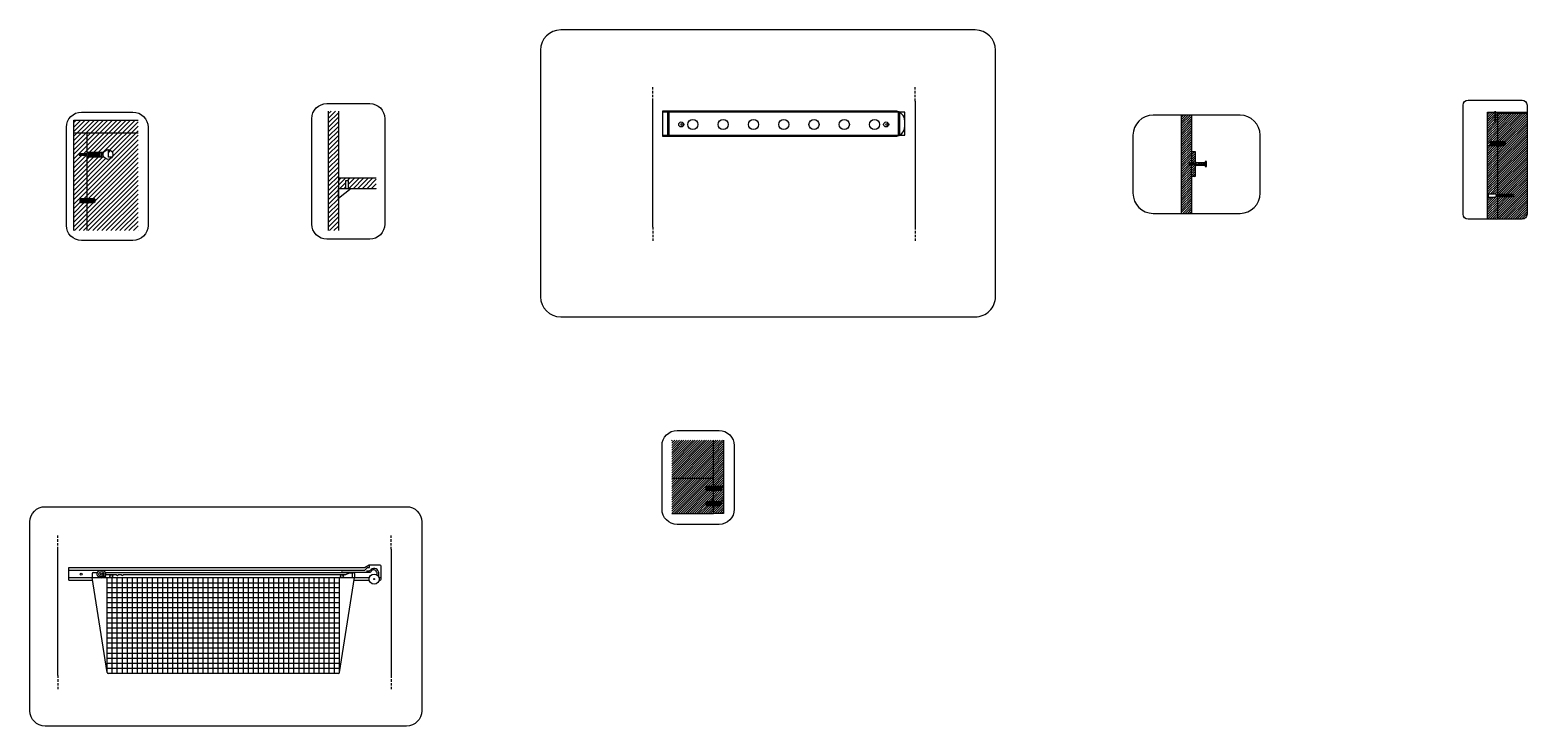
# Model space of a CAD drawing. Header units: millimetres. Extents: x 1707 to 3911, y 2756 to 3954.
# Drawn here: x 3614.6 to 3911.2, y 2841.1 to 2979.1 of the extents above; entities that cross this region are included whole.
import ezdxf

# ---------------------------------------------------------------- set-up
doc = ezdxf.new("R2010")
doc.units = ezdxf.units.MM
doc.linetypes.add('HIDDEN', pattern=[0.375, 0.25, -0.125])
for name, color, linetype in [('IN-FURN', 3, 'Continuous'), ('IN-FURN-DETAILS', 2, 'Continuous'), ('IN-FURN-STOR', 104, 'Continuous'), ('IN-FURN-WKSF', 4, 'Continuous')]:
    doc.layers.add(name, color=color, linetype=linetype)
pattern_1 = [(45, (0, 0), (-0.4490128060534577, 0.4490128060534577), [])]
pattern_2 = [(45, (0, 0), (-0.2245064030267289, 0.2245064030267289), [])]

# ---------------------------------------------------------------- blocks, each defined once
blk = doc.blocks.new('d')
for p, q in [((40.42933887179257, 232.1802439253349), (40.46933887179485, 232.2202439253372)), ((40.46433887179484, 231.8702439253379), (40.42933887179258, 231.835243925335)), ((40.48933887179485, 232.1702439253372), (40.46433887179485, 231.8702439253372)), ((40.48433887179535, 231.8202439253375), (40.46433887179484, 231.8702439253373)), ((40.46933887179485, 232.2202439253372), (40.48933887179485, 232.1702439253372)), ((40.53433887179484, 231.870243925338), (40.48433887179535, 231.8202439253375)), ((40.48933887179485, 232.1702439253372), (40.53933887179485, 232.2202439253373)), ((40.55933887179485, 232.1702439253372), (40.53433887179485, 231.8702439253373)), ((40.55433887179534, 231.8202439253374), (40.53433887179484, 231.8702439253372)), ((40.53933887179485, 232.2202439253373), (40.55933887179485, 232.1702439253372)), ((40.60433887179484, 231.8702439253379), (40.55433887179534, 231.8202439253374)), ((40.55933887179484, 232.1702439253372), (40.60933887179484, 232.2202439253372)), ((40.62933887179484, 232.1702439253372), (40.60433887179484, 231.8702439253372)), ((40.62433887179535, 231.8202439253374), (40.60433887179484, 231.8702439253372)), ((40.60933887179484, 232.2202439253372), (40.62933887179484, 232.1702439253372)), ((40.67433887179484, 231.8702439253379), (40.62433887179535, 231.8202439253374)), ((40.62933887179484, 232.1702439253372), (40.67933887179484, 232.2202439253372)), ((40.69933887179484, 232.1702439253372), (40.67433887179484, 231.8702439253372)), ((40.69433887179535, 231.8202439253375), (40.67433887179484, 231.8702439253373)), ((40.67933887179484, 232.2202439253372), (40.69933887179484, 232.1702439253372)), ((40.74433887179484, 231.870243925338), (40.69433887179535, 231.8202439253375)), ((40.69933887179484, 232.1702439253372), (40.74933887179484, 232.2202439253373)), ((40.76933887179484, 232.1702439253372), (40.74433887179485, 231.8702439253373)), ((40.76433887179534, 231.8202439253374), (40.74433887179483, 231.8702439253372)), ((40.74933887179484, 232.2202439253373), (40.76933887179484, 232.1702439253372)), ((40.81433887179483, 231.8702439253379), (40.76433887179534, 231.8202439253374)), ((40.76933887179484, 232.1702439253372), (40.81933887179483, 232.2202439253372)), ((40.83933887179484, 232.1702439253372), (40.81433887179484, 231.8702439253372)), ((40.8343388717954, 231.8202439253382), (40.8143388717949, 231.8702439253381)), ((40.81933887179483, 232.2202439253372), (40.83933887179484, 232.1702439253372)), ((40.8843388717949, 231.8702439253388), (40.8343388717954, 231.8202439253382)), ((40.8393388717949, 232.170243925338), (40.8893388717949, 232.2202439253381)), ((40.9093388717949, 232.170243925338), (40.8843388717949, 231.8702439253381)), ((40.9043388717954, 231.8202439253383), (40.8843388717949, 231.8702439253381)), ((40.8893388717949, 232.2202439253381), (40.9093388717949, 232.170243925338)), ((40.9543388717949, 231.8702439253388), (40.9043388717954, 231.8202439253383)), ((40.9093388717949, 232.1702439253381), (40.9593388717949, 232.2202439253381)), ((40.9793388717949, 232.1702439253381), (40.9543388717949, 231.8702439253381)), ((40.9743388717954, 231.8202439253382), (40.95433887179489, 231.8702439253381)), ((40.9593388717949, 232.2202439253381), (40.9793388717949, 232.1702439253381)), ((41.02433887179489, 231.8702439253388), (40.9743388717954, 231.8202439253382)), ((40.97933887179489, 232.170243925338), (41.02933887179489, 232.2202439253381)), ((41.04933887179489, 232.170243925338), (41.0243388717949, 231.8702439253381)), ((41.04433887179383, 231.8202439253374), (41.02433887179332, 231.8702439253372)), ((41.02933887179489, 232.2202439253381), (41.04933887179489, 232.170243925338)), ((41.09433887179332, 231.8702439253379), (41.04433887179383, 231.8202439253374)), ((41.04933887179332, 232.1702439253372), (41.09933887179332, 232.2202439253372)), ((41.11933887179332, 232.1702439253372), (41.09433887179333, 231.8702439253372)), ((41.11433887179383, 231.8202439253375), (41.09433887179332, 231.8702439253373)), ((41.09933887179332, 232.2202439253372), (41.11933887179332, 232.1702439253372)), ((41.16433887179332, 231.870243925338), (41.11433887179383, 231.8202439253375)), ((41.11933887179332, 232.1702439253372), (41.16933887179332, 232.2202439253373)), ((41.18933887179332, 232.1702439253372), (41.16433887179333, 231.8702439253373)), ((41.18433887179382, 231.8202439253374), (41.16433887179331, 231.8702439253372)), ((41.16933887179332, 232.2202439253373), (41.18933887179332, 232.1702439253372)), ((41.23433887179331, 231.8702439253379), (41.18433887179382, 231.8202439253374)), ((41.18933887179332, 232.1702439253372), (41.23933887179331, 232.2202439253372)), ((41.25933887179332, 232.1702439253372), (41.23433887179332, 231.8702439253372)), ((41.25433887179382, 231.8202439253374), (41.23433887179331, 231.8702439253372)), ((41.23933887179331, 232.2202439253372), (41.25933887179332, 232.1702439253372)), ((41.30433887179331, 231.8702439253379), (41.25433887179382, 231.8202439253374)), ((41.25933887179332, 232.1702439253372), (41.30933887179332, 232.2202439253372)), ((41.32933887179332, 232.1702439253372), (41.30433887179332, 231.8702439253372)), ((41.32433887179382, 231.8202439253374), (41.30433887179331, 231.8702439253372)), ((41.30933887179332, 232.2202439253372), (41.32933887179332, 232.1702439253372)), ((41.37433887179331, 231.8702439253379), (41.32433887179382, 231.8202439253374)), ((41.32933887179332, 232.1702439253372), (41.37933887179332, 232.2202439253372)), ((41.39933887179332, 232.1702439253372), (41.37433887179332, 231.8702439253372)), ((41.39433887179382, 231.8202439253374), (41.37433887179331, 231.8702439253372)), ((41.37933887179332, 232.2202439253372), (41.39933887179332, 232.1702439253372)), ((41.44433887179331, 231.8702439253379), (41.39433887179382, 231.8202439253374)), ((41.39933887179332, 232.1702439253372), (41.44933887179332, 232.2202439253372)), ((41.46933887179332, 232.1702439253372), (41.44433887179332, 231.8702439253372)), ((41.46433887179382, 231.8202439253374), (41.44433887179331, 231.8702439253372)), ((41.44933887179332, 232.2202439253372), (41.46933887179332, 232.1702439253372)), ((41.51433887179331, 231.8702439253379), (41.46433887179382, 231.8202439253374)), ((41.46933887179332, 232.1702439253372), (41.51933887179332, 232.2202439253372)), ((41.53933887179332, 232.1702439253372), (41.51433887179332, 231.8702439253372)), ((41.53433887179092, 231.8202439253374), (41.51433887179041, 231.8702439253372)), ((41.51933887179332, 232.2202439253372), (41.53933887179332, 232.1702439253372)), ((41.58433887179041, 231.8702439253379), (41.53433887179092, 231.8202439253374)), ((41.53933887179042, 232.1702439253372), (41.58933887179042, 232.2202439253372)), ((41.60933887179042, 232.1702439253372), (41.58433887179042, 231.8702439253372)), ((41.58433887179042, 231.8702439253372), (41.61433887179362, 231.8702439253376)), ((41.58933887179042, 232.2202439253372), (41.60933887179042, 232.1702439253372)), ((41.61433887179325, 232.1702439253372), (41.60933887179042, 232.1702439253372)), ((41.6393388717933, 231.8952439253376), (41.6393388717933, 232.1452439253372))]:
    blk.add_line(p, q)
blk.add_lwpolyline([(40.32933887179257, 232.4502439253372), (40.32933887179257, 231.5902439253373, 0.414213562373095), (40.34933887179258, 231.5702439253373), (40.40933887179257, 231.5702439253373, 0.414213562373095), (40.42933887179257, 231.5902439253373), (40.42933887179257, 232.4502439253372, 0.414213562373095), (40.40933887179257, 232.4702439253373), (40.34933887179258, 232.4702439253373, 0.414213562373095)], format="xyb", close=True)
for centre, radius, start, end in [((40.53558887179253, 232.0202439253373), 0.4062499999999756, 120.5102374061117, 239.4897625938884), ((41.6143388717933, 232.1452439253372), 0.025, 0, 90.00000000010857), ((41.6143388717933, 231.8952439253376), 0.025, 270.0000000007402, 0)]:
    blk.add_arc(centre, radius, start, end)
blk = doc.blocks.new('405950')
for p, q in [((40.02382253663598, 257.6476278045976), (41.68244127148695, 257.6476278045976)), ((40.02382253663598, 257.5476278045975), (41.68244127148695, 257.5476278045975)), ((42.02382253663598, 257.5976278045976), (41.76464076513965, 257.6408247665136)), ((42.02382253663598, 257.5976278045976), (41.76464076513965, 257.5544308426815))]:
    blk.add_line(p, q)
blk.add_lwpolyline([(39.99382253663599, 257.4476278045975), (40.00382253663598, 257.4476278045975, 0.414213562373095), (40.02382253663598, 257.4676278045975), (40.02382253663598, 257.7276278045975, 0.414213562373095), (40.00382253663598, 257.7476278045975), (39.99382253663599, 257.7476278045975, 0.414213562373095), (39.97382253663599, 257.7276278045975), (39.97382253663599, 257.4676278045975, 0.414213562373095)], format="xyb", close=True)
for centre, start, end in [((41.68244127148695, 257.1476278045976), 80.53767779197219, 90), ((41.68244127148695, 258.0476278045975), 270, 279.4623222080278)]:
    blk.add_arc(centre, 0.5, start, end)
blk = doc.blocks.new('*U80')
blk.add_lwpolyline([(4.973799150320701e-14, 0), (0.001681639920001032, 0.1499999999999773), (0.05013020487781716, 0), (0.1216007238154546, -0.3999999999999773), (0.1266975763181009, -0.5500000000000114), (0.07143767794181599, -0.3999999999999773), (4.973799150320701e-14, 0)])
blk = doc.blocks.new('*U81')
at = {"color": 0, "linetype": 'ByBlock', "lineweight": -2, "transparency": 16777216}
for p in [(42.37978590555028, 270.6592517161966), (42.61504797328823, 270.6592517161966), (42.85031004102618, 270.6592517161966), (43.08557210876413, 270.6592517161966), (43.32083417650207, 270.6592517161966), (43.55609624424002, 270.6592517161966), (43.79135831197797, 270.6592517161966), (44.02662037971592, 270.6592517161966), (44.26188244745387, 270.6592517161966), (44.49714451519182, 270.6592517161966), (44.73240658292977, 270.6592517161966), (44.96766865066772, 270.6592517161966), (45.20293071840567, 270.6592517161966), (45.43819278614362, 270.6592517161966)]:
    blk.add_blockref('*U80', p, dxfattribs=at)
blk = doc.blocks.new('100214')
for p, q in [((40.12933266249825, 270.9262239598193), (40.12933266249825, 269.992279472574)), ((40.14765316544165, 270.9317709617816), (40.22933266249825, 270.8092517161967)), ((40.22933266249825, 270.1092517161966), (40.14765316544165, 269.9867324706117)), ((40.22933266249825, 270.8092517161967), (40.22933266249825, 270.1092517161966)), ((40.22933266249825, 270.8092517161967), (41.50549787106624, 270.8092517161967)), ((40.22933266249825, 270.1092517161966), (41.50974781552163, 270.1092517161967)), ((41.86131729422689, 270.2444758204181), (41.54747059118618, 270.116639664086)), ((41.7835780897706, 270.6807540649134), (41.5506049339455, 270.7985005418383)), ((41.87379221552912, 270.6592517161966), (41.99821465000942, 270.6592517161966)), ((42.06965232795123, 270.2592517161967), (41.95029738212041, 270.2592517161967)), ((41.99821465000942, 270.6592517161966), (42.06395872604296, 270.6592517161966)), ((42.13539640398472, 270.2592517161967), (42.06965232795123, 270.2592517161967)), ((42.11408893092072, 270.6592517161966), (42.2992207937809, 270.6592517161966)), ((42.37065847172267, 270.2592517161967), (42.18555944985836, 270.2592517161967)), ((42.34935099865867, 270.6592517161966), (42.53448286151885, 270.6592517161966)), ((42.60592053946062, 270.2592517161967), (42.42082151759631, 270.2592517161967)), ((42.58461306639662, 270.6592517161966), (42.7697449292568, 270.6592517161966)), ((42.84118260719857, 270.2592517161967), (42.65608358533426, 270.2592517161967)), ((42.81987513413457, 270.6592517161966), (43.00500699699475, 270.6592517161966)), ((43.07644467493652, 270.2592517161967), (42.89134565307221, 270.2592517161967)), ((43.05513720187252, 270.6592517161966), (43.2402690647327, 270.6592517161966)), ((43.31170674267447, 270.2592517161967), (43.12660772081016, 270.2592517161967)), ((43.29039926961047, 270.6592517161966), (43.47553113247065, 270.6592517161966)), ((43.54696881041242, 270.2592517161967), (43.36186978854811, 270.2592517161967)), ((43.52566133734842, 270.6592517161966), (43.7107932002086, 270.6592517161966)), ((43.78223087815037, 270.2592517161967), (43.59713185628605, 270.2592517161967)), ((43.76092340508637, 270.6592517161966), (43.94605526794655, 270.6592517161966)), ((44.01749294588831, 270.2592517161967), (43.832393924024, 270.2592517161967)), ((43.99618547282432, 270.6592517161966), (44.1813173356845, 270.6592517161966)), ((44.25275501362626, 270.2592517161967), (44.06765599176195, 270.2592517161967)), ((44.23144754056226, 270.6592517161966), (44.41657940342245, 270.6592517161966)), ((44.48801708136421, 270.2592517161967), (44.3029180594999, 270.2592517161967)), ((44.46670960830021, 270.6592517161966), (44.6518414711604, 270.6592517161966)), ((44.72327914910216, 270.2592517161967), (44.53818012723785, 270.2592517161967)), ((44.70197167603816, 270.6592517161966), (44.88710353889834, 270.6592517161966)), ((44.95854121684011, 270.2592517161967), (44.7734421949758, 270.2592517161967)), ((44.93723374377611, 270.6592517161966), (45.17933266249825, 270.6592517161966)), ((45.17933266249825, 270.2592517161967), (45.00870426271375, 270.2592517161967)), ((45.22933266249825, 270.6092517161966), (45.22933266249825, 270.3092517161967))]:
    blk.add_line(p, q)
for centre, radius, start, end in [((40.13933266249825, 270.9262239598193), 0.01, 33.69006752598417, 180), ((40.13933266249825, 269.992279472574), 0.01, 180, 326.3099324740159), ((41.50549787106624, 270.7092517161967), 0.1, 63.18760484677101, 90), ((41.50974781552162, 270.2092517161967), 0.1, 270.0000000000025, 292.1620688887533), ((41.87379221552912, 270.8592517161966), 0.2, 243.1876048467709, 256.9859587691703), ((41.93676284555601, 270.0592517161967), 0.2, 100.2128561554279, 112.1620688887529), ((45.17933266249825, 270.6092517161967), 0.04999999999995453, 359.9999999999349, 89.99999999999186), ((45.17933266249825, 270.3092517161966), 0.05000000000000426, 270.0000000000081, 6.513775987636727e-11)]:
    blk.add_arc(centre, radius, start, end)
blk.add_blockref('*U81', (-0.5510892472453222, 0))
blk = doc.blocks.new('101350')
for p, q in [((40.12933266249825, 267.8721278927045), (40.12933266249825, 267.3256462685532)), ((40.15159765268699, 267.9137304074214), (40.26673643457356, 267.9904895953458)), ((40.15159765268701, 267.2840437538363), (40.26673643457356, 267.207284565912)), ((40.27933457274177, 267.2012333807005), (40.2799822369504, 267.9967416819533)), ((40.29447144438482, 267.9988870806289), (42.96419388061168, 267.9988870806289)), ((40.2944714443848, 267.1988870806289), (42.9641938806117, 267.1988870806289)), ((40.37965840484609, 267.8739222175618), (42.87933266249825, 267.8739222175618)), ((40.37965840484609, 267.7489573544947), (42.87933266249825, 267.7489573544947)), ((40.3796584048461, 267.5989875313269), (42.87933266249826, 267.5989875313269)), ((40.37965840484609, 267.448816806763), (42.87933266249825, 267.448816806763)), ((40.37965840484609, 267.323851943696), (42.87933266249825, 267.323851943696)), ((42.97933266249825, 267.9965401737393), (42.97933266249826, 267.2012339875184)), ((43.1070676723095, 267.9137304074214), (42.99192889042294, 267.9904895953458)), ((43.10706767230949, 267.2840437538363), (42.99192889042294, 267.207284565912)), ((43.12933266249825, 267.8721278927045), (43.12933266249825, 267.3256462685532))]:
    blk.add_line(p, q)
for centre, start, end in [((40.17933266249825, 267.8721278927045), 123.6900675259861, 180), ((40.17933266249825, 267.3256462685532), 180, 236.309932474029), ((40.29447144438482, 267.9488870806289), 90, 123.6900675259813), ((40.2944714443848, 267.2488870806289), 236.3099324740335, 270), ((42.96419388061168, 267.9488870806289), 56.30993247401872, 90), ((42.9641938806117, 267.2488870806289), 270, 303.6900675259665), ((43.07933266249825, 267.8721278927045), 0, 56.30993247401396), ((43.07933266249825, 267.3256462685532), 303.690067525971, 0)]:
    blk.add_arc(centre, 0.05, start, end)

msp = doc.modelspace()

# ---------------------------------------------------------------- hatches: boundary and pattern name
at = {"layer": 'IN-FURN', "transparency": 33554559}
h = msp.add_hatch(dxfattribs=at)
h.set_pattern_fill('ANSI31', color=256, scale=0.1)
h.set_pattern_definition(pattern_2)
h.paths.add_polyline_path([(3845.466424956461, 2955.029455037935), (3844.716424956461, 2955.029455037935), (3844.716424956461, 2952.729172707152), (3844.731424956461, 2952.691672707155), (3844.78142495646, 2952.741672707155), (3844.801424956461, 2952.691672707155), (3844.85142495646, 2952.741672707155), (3844.87142495646, 2952.691672707156), (3844.921424956458, 2952.741672707155), (3844.941424956459, 2952.691672707154), (3844.991424956458, 2952.741672707155), (3845.011424956459, 2952.691672707154), (3845.061424956458, 2952.741672707155), (3845.081424956459, 2952.691672707155), (3845.131424956458, 2952.741672707155), (3845.151424956459, 2952.691672707155), (3845.201424956458, 2952.741672707155), (3845.221424956459, 2952.691672707155), (3845.271424956458, 2952.741672707155), (3845.291424956459, 2952.691672707155), (3845.341424956458, 2952.741672707155), (3845.361424956459, 2952.691672707155), (3845.411424956458, 2952.741672707155), (3845.431424956459, 2952.691672707155), (3845.466424956461, 2952.726672707158), (3845.466424956461, 2952.971672707155)])
h.paths.add_polyline_path([(3845.466424956461, 2952.381672707158), (3845.426424956459, 2952.341672707155), (3845.406424956459, 2952.391672707156), (3845.356424956459, 2952.341672707155), (3845.336424956459, 2952.391672707156), (3845.286424956459, 2952.341672707155), (3845.266424956459, 2952.391672707156), (3845.216424956459, 2952.341672707155), (3845.196424956459, 2952.391672707156), (3845.146424956459, 2952.341672707155), (3845.126424956459, 2952.391672707156), (3845.076424956459, 2952.341672707155), (3845.056424956459, 2952.391672707155), (3845.006424956459, 2952.341672707155), (3844.986424956459, 2952.391672707155), (3844.936424956459, 2952.341672707154), (3844.916424956459, 2952.391672707155), (3844.866424956459, 2952.341672707155), (3844.846424956459, 2952.391672707154), (3844.79642495646, 2952.341672707155), (3844.77642495646, 2952.391672707156), (3844.71642495646, 2952.331672707156), (3844.716424956461, 2950.029455037935), (3845.466424956461, 2950.029455037935)])
h.paths.add_polyline_path([(3847.466424956461, 2952.779455037935), (3845.68956625214, 2952.779455037935, -0.34444966976326), (3845.670466684433, 2952.279455037935), (3847.466424956461, 2952.279455037935)])
h.paths.add_polyline_path([(3847.716424956461, 2953.029455037934), (3847.466424956461, 2953.029455037935), (3847.466424956461, 2952.029455037935), (3847.716424956461, 2952.029455037935)])
at = {"layer": 'IN-FURN-STOR', "transparency": 33554534}
h = msp.add_hatch(dxfattribs=at)
h.set_pattern_fill('ANSI31', color=256, scale=0.2)
h.set_pattern_definition([(45, (1655.465035167284, -320.8846912817908), (-0.4490128060534577, 0.4490128060534577), [])])
h.paths.add_polyline_path([(3636.021915131211, 2958.622997753309), (3636.021915131212, 2961.238382463825), (3623.29424311531, 2961.238382463825), (3623.29424311531, 2958.622997753309)])
h.paths.add_polyline_path([(3623.29424311531, 2939.354327153652), (3625.909627825825, 2939.354327153652), (3625.909627825826, 2944.872612637773), (3624.275012381753, 2944.872612637773), (3624.275012381753, 2945.657228050928), (3625.909627825826, 2945.657228050928), (3625.909627825826, 2953.961074506815), (3625.909627825826, 2954.265650431575), (3624.340396999517, 2954.265655478358), (3624.340396999517, 2954.571879025079), (3625.909627825826, 2954.571884071863), (3625.909627825826, 2954.876459155495), (3625.909627825826, 2958.622997753309), (3623.29424311531, 2958.622997753309)])
edge = h.paths.add_edge_path()
edge.add_line((3625.909627825825, 2939.354327153652), (3636.021915131211, 2939.354327153652))
edge.add_line((3636.021915131211, 2939.354327153652), (3636.021915131211, 2958.622997753309))
edge.add_line((3636.021915131211, 2958.622997753309), (3625.909627825826, 2958.622997753309))
edge.add_line((3625.909627825826, 2958.622997753309), (3625.909627825826, 2954.876459155495))
edge.add_line((3625.909627825826, 2954.876459155495), (3629.249060234908, 2954.876459155495))
edge.add_arc((3630.094243362651, 2954.418766831155), 0.96115388111471, 5.417177817435004e-11, 151.5631098511154, ccw=False)
edge.add_arc((3630.094243362651, 2954.418766831156), 0.9611538811145692, -151.5631098510516, 0, ccw=False)
edge.add_line((3629.249060234908, 2953.961074506815), (3625.909627825826, 2953.961074506815))
edge.add_line((3625.909627825826, 2953.961074506815), (3625.909627825826, 2945.657228050928))
edge.add_line((3625.909627825826, 2945.657228050928), (3627.544243269897, 2945.657228050928))
edge.add_line((3627.544243269897, 2945.657228050928), (3627.544243269897, 2944.872612637773))
edge.add_line((3627.544243269897, 2944.872612637773), (3625.909627825826, 2944.872612637773))
edge.add_line((3625.909627825826, 2944.872612637773), (3625.909627825825, 2939.354327153652))
at = {"layer": 'IN-FURN-STOR', "transparency": 33554559}
h = msp.add_hatch(dxfattribs=at)
h.set_pattern_fill('ANSI31', color=256, scale=0.2)
h.set_pattern_definition(pattern_1)
h.paths.add_polyline_path([(3675.719739259886, 2963.018270759323), (3673.719739259886, 2963.018270759323), (3673.719739259886, 2939.354327153652), (3675.719739259886, 2939.354327153652)])
h = msp.add_hatch(dxfattribs=at)
h.set_pattern_fill('ANSI31', color=256, scale=0.1)
h.set_pattern_definition(pattern_2)
h.paths.add_polyline_path([(3844.716424956458, 2962.218627713108), (3842.716424956462, 2962.218627713108), (3842.716424956461, 2942.749436025988), (3844.716424956461, 2942.749436025988), (3844.716424956459, 2955.029455037935)])
h.paths.add_polyline_path([(3844.361424956463, 2952.741672707155), (3844.381424956463, 2952.691672707157), (3844.43142495646, 2952.741672707155), (3844.451424956461, 2952.691672707155), (3844.50142495646, 2952.741672707155), (3844.521424956461, 2952.691672707155), (3844.57142495646, 2952.741672707155), (3844.591424956461, 2952.691672707155), (3844.64142495646, 2952.741672707155), (3844.66142495646, 2952.691672707156), (3844.63642495646, 2952.391672707156), (3844.58642495646, 2952.341672707155), (3844.56642495646, 2952.391672707156), (3844.51642495646, 2952.341672707155), (3844.49642495646, 2952.391672707156), (3844.44642495646, 2952.341672707155), (3844.42642495646, 2952.391672707156), (3844.37642495646, 2952.341672707155), (3844.356424956461, 2952.391672707153), (3844.306424956463, 2952.341672707155), (3844.286424956463, 2952.391672707156), (3844.28142495646, 2952.391672707156, -0.4142135623730958), (3844.25642495646, 2952.416672707156), (3844.25642495646, 2952.666672707155, -0.4142135623686531), (3844.28142495646, 2952.691672707155), (3844.311424956464, 2952.691672707156)], flags=16)
h = msp.add_hatch(dxfattribs=at)
h.set_pattern_fill('ANSI31', color=256, scale=0.1)
h.set_pattern_definition(pattern_2)
h.paths.add_polyline_path([(3905.406755640488, 2962.600103214886), (3904.956755640488, 2962.600103214886), (3904.956755640488, 2961.141484480035, -0.04131064514830975), (3904.949952602404, 2961.059284986382), (3904.906755640488, 2960.800103214885), (3904.863558678572, 2961.059284986382, -0.04131064514788244), (3904.856755640488, 2961.141484480035), (3904.856755640488, 2962.600103214886), (3904.406755640488, 2962.600103214886), (3904.406755640488, 2962.800103214886), (3903.406755640488, 2962.800103214886), (3903.406755640488, 2946.767075458508, -0.7420559691810813), (3903.425076143432, 2946.772622460471), (3903.506755640488, 2946.650103214886), (3904.782920849057, 2946.650103214886, -0.1175278321576632), (3904.828027911936, 2946.639352040527), (3905.061001067761, 2946.521605563602, 0.06027952906040331), (3905.106177227064, 2946.505240233338), (3905.107801276215, 2946.650103214886), (3905.156249841173, 2946.500103214886), (3905.275637627999, 2946.500103214886), (3905.341381704033, 2946.500103214886), (3905.343063343953, 2946.650103214886), (3905.391511908911, 2946.500103214886), (3905.406755640488, 2946.500103214886), (3905.406755640488, 2956.200002764188), (3904.056592769315, 2956.200002764188), (3903.928857759503, 2956.285159437395, -0.2507648909337954), (3903.906592769315, 2956.326761952112), (3903.906592769315, 2956.873243576264, -0.2507648909330673), (3903.928857759503, 2956.914846090981), (3904.057244444154, 2957.000437214081), (3904.057244090446, 2957.000002764188), (3905.406755640488, 2957.000002764188)])
h.paths.add_polyline_path([(3903.406755640488, 2941.592425337565), (3905.406755640488, 2941.592425337565), (3905.406755640488, 2946.100103214886), (3905.347075305941, 2946.100103214886), (3905.227720360111, 2946.100103214886), (3905.232817212614, 2945.950103214886), (3905.178724709171, 2946.09693438459, 0.05218557196052212), (3905.138740272217, 2946.085327319107), (3904.806755640488, 2945.950103214886), (3903.506755640488, 2945.950103214886), (3903.406755640488, 2945.800103214885)])
h = msp.add_hatch(dxfattribs=at)
h.set_pattern_fill('ANSI31', color=256, scale=0.1)
h.set_pattern_definition(pattern_2)
h.paths.add_polyline_path([(3911.216940412849, 2962.800103214886), (3904.956755640488, 2962.800103214886), (3904.956755640488, 2962.600103214886), (3905.406755640488, 2962.600103214886), (3911.216940412849, 2962.600103214886)])
h.paths.add_polyline_path([(3904.856755640488, 2962.800103214886), (3904.776755640488, 2962.800103214886), (3904.406755640488, 2962.800103214886), (3904.406755640488, 2962.600103214886), (3904.856755640488, 2962.600103214886)])
h = msp.add_hatch(dxfattribs=at)
h.set_pattern_fill('ANSI31', color=256, scale=0.1)
h.set_pattern_definition(pattern_2)
h.paths.add_polyline_path([(3906.884327779126, 2956.285159437395), (3906.756592769314, 2956.200002764188), (3905.406755640488, 2956.200002764188), (3905.406755640488, 2946.500103214886), (3905.576643771771, 2946.500103214886), (3905.578325411691, 2946.650103214886), (3905.626773976649, 2946.500103214886), (3905.811905839509, 2946.500103214886), (3905.813587479429, 2946.650103214886), (3905.862036044387, 2946.500103214886), (3906.047167907247, 2946.500103214886), (3906.048849547167, 2946.650103214886), (3906.097298112125, 2946.500103214886), (3906.282429974985, 2946.500103214886), (3906.284111614905, 2946.650103214886), (3906.332560179863, 2946.500103214886), (3906.517692042723, 2946.500103214886), (3906.519373682643, 2946.650103214886), (3906.567822247601, 2946.500103214886), (3906.752954110461, 2946.500103214886), (3906.754635750381, 2946.650103214886), (3906.803084315339, 2946.500103214886), (3906.988216178199, 2946.500103214886), (3906.989897818119, 2946.650103214886), (3907.038346383077, 2946.500103214886), (3907.223478245937, 2946.500103214886), (3907.225159885857, 2946.650103214886), (3907.273608450815, 2946.500103214886), (3907.458740313675, 2946.500103214886), (3907.460421953595, 2946.650103214886), (3907.508870518553, 2946.500103214886), (3907.694002381413, 2946.500103214886), (3907.695684021333, 2946.650103214886), (3907.744132586291, 2946.500103214886), (3907.929264449151, 2946.500103214886), (3907.930946089071, 2946.650103214886), (3907.979394654029, 2946.500103214886), (3908.164526516889, 2946.500103214886), (3908.166208156809, 2946.650103214886), (3908.214656721766, 2946.500103214886), (3908.456755640489, 2946.500103214886, -0.414213562373097), (3908.506755640488, 2946.450103214886), (3908.506755640489, 2946.150103214886, -0.4142135623730827), (3908.456755640489, 2946.100103214886), (3908.286127240704, 2946.100103214886), (3908.291224093207, 2945.950103214886), (3908.235964194831, 2946.100103214886), (3908.050865172966, 2946.100103214886), (3908.055962025469, 2945.950103214886), (3908.000702127093, 2946.100103214886), (3907.815603105228, 2946.100103214886), (3907.820699957731, 2945.950103214886), (3907.765440059355, 2946.100103214886), (3907.58034103749, 2946.100103214886), (3907.585437889993, 2945.950103214886), (3907.530177991617, 2946.100103214886), (3907.345078969752, 2946.100103214886), (3907.350175822255, 2945.950103214886), (3907.294915923879, 2946.100103214886), (3907.109816902014, 2946.100103214886), (3907.114913754517, 2945.950103214886), (3907.059653856141, 2946.100103214886), (3906.874554834276, 2946.100103214886), (3906.879651686779, 2945.950103214886), (3906.824391788403, 2946.100103214886), (3906.639292766538, 2946.100103214886), (3906.644389619041, 2945.950103214886), (3906.589129720665, 2946.100103214886), (3906.4040306988, 2946.100103214886), (3906.409127551303, 2945.950103214886), (3906.353867652927, 2946.100103214886), (3906.168768631062, 2946.100103214886), (3906.173865483565, 2945.950103214886), (3906.118605585189, 2946.100103214886), (3905.933506563324, 2946.100103214886), (3905.938603415827, 2945.950103214886), (3905.883343517451, 2946.100103214886), (3905.698244495587, 2946.100103214886), (3905.703341348089, 2945.950103214886), (3905.648081449713, 2946.100103214886), (3905.462982427849, 2946.100103214886), (3905.468079280352, 2945.950103214886), (3905.412819381975, 2946.100103214886), (3905.406755640488, 2946.100103214886), (3905.406755640488, 2941.592425337565), (3910.216940412849, 2941.592425337565, 0.4142135623730949), (3911.216940412849, 2942.592425337565), (3911.216940412849, 2954.164194914105), (3911.216940412849, 2957.70454500362), (3911.216940412849, 2962.600103214886), (3905.406755640488, 2962.600103214886), (3905.406755640488, 2957.000002764188), (3906.756592769315, 2957.000002764188), (3906.884327779126, 2956.914846090981, -0.2507648909330675), (3906.906592769315, 2956.873243576264), (3906.906592769315, 2956.326761952112, -0.2507648909332466)])
h = msp.add_hatch(dxfattribs=at)
h.set_pattern_fill('ANSI31', color=256, scale=0.2)
h.set_pattern_definition(pattern_1)
h.paths.add_polyline_path([(3683.215602503086, 2949.70633633605), (3675.719739259886, 2949.70633633605), (3675.719739259886, 2947.70633633605), (3677.119739259887, 2947.70633633605), (3677.119739259887, 2949.20633633605), (3677.719739259886, 2949.20633633605), (3677.719739259886, 2947.70633633605), (3683.215602503086, 2947.70633633605)])
h = msp.add_hatch(dxfattribs=at)
h.set_pattern_fill('ANSI31', color=256, scale=0.1)
h.set_pattern_definition(pattern_2)
h.paths.add_polyline_path([(3750.030257657508, 2887.848509682), (3748.680257657507, 2887.848509682), (3748.552522647697, 2887.933666355207, -0.2507648909330676), (3748.530257657508, 2887.975268869924), (3748.530257657508, 2888.521750494076, -0.2507648909330661), (3748.552522647697, 2888.563353008793), (3748.680909332348, 2888.648944131893), (3748.68090897864, 2888.648509682), (3750.030257657508, 2888.648509682), (3750.030257657508, 2890.248610132698), (3741.758746703182, 2890.248610132698), (3741.758746703182, 2883.248610132698), (3750.030257657508, 2883.248610132698), (3750.030257657508, 2884.848610132698), (3748.680257657507, 2884.848610132698), (3748.552522647697, 2884.933766805906, -0.2507648909330676), (3748.530257657508, 2884.975369320623), (3748.530257657508, 2885.521850944774, -0.2507648909330674), (3748.552522647697, 2885.563453459491), (3748.680909332348, 2885.649044582592), (3748.68090897864, 2885.648610132698), (3750.030257657508, 2885.648610132698)])
h.paths.add_polyline_path([(3750.030257657508, 2897.790689111752), (3741.758746703182, 2897.790689111752), (3741.758746703182, 2890.248610132698), (3750.030257657508, 2890.248610132698)])
h = msp.add_hatch(dxfattribs=at)
h.set_pattern_fill('ANSI31', color=256, scale=0.1)
h.set_pattern_definition(pattern_2)
h.paths.add_polyline_path([(3752.030257657508, 2897.790689111752), (3750.030257657508, 2897.790689111752), (3750.030257657508, 2888.648509682), (3751.380257657508, 2888.648509682), (3751.507992667319, 2888.563353008793), (3751.530257657508, 2887.948509681999), (3751.365118875622, 2887.848509682), (3750.030257657508, 2887.848509682), (3750.030257657508, 2885.648610132698), (3751.392853885433, 2885.640212647416), (3751.530257657508, 2885.521850944774), (3751.530257657509, 2884.975369320623), (3751.365118875622, 2884.848610132698), (3750.030257657508, 2884.848610132698), (3750.030257657508, 2883.248610132698), (3752.030257657508, 2883.248610132698)])

# ---------------------------------------------------------------- linework, layer by layer
at = {"layer": 'IN-FURN'}
for p, q in [((3787.946896529455, 2962.822416902676), (3739.946896529455, 2962.822416902677)), ((3740.946896529455, 2962.822416902677), (3740.946896529455, 2958.222416902676)), ((3741.246896529455, 2958.222416902676), (3741.246896529455, 2962.822416902677)), ((3786.646896529454, 2962.822416902676), (3786.646896529454, 2958.222416902676)), ((3786.946896529455, 2958.222416902676), (3786.946896529455, 2962.822416902676)), ((3787.946896529455, 2958.222416902676), (3787.946896529455, 2962.822416902676)), ((3739.946896529455, 2958.222416902676), (3787.946896529455, 2958.222416902676)), ((3844.716424956461, 2955.029455037935), (3844.716424956461, 2952.729172707152)), ((3844.716424956461, 2955.029455037935), (3845.466424956461, 2955.029455037935)), ((3845.466424956461, 2955.029455037935), (3845.466424956461, 2950.029455037935)), ((3844.716424956461, 2950.029455037935), (3844.71642495646, 2952.366672707155)), ((3845.670466684434, 2952.279455037935), (3847.466424956462, 2952.279455037935)), ((3847.466424956461, 2952.779455037935), (3845.68956625214, 2952.779455037935)), ((3847.466424956461, 2953.029455037935), (3847.466424956461, 2952.029455037935)), ((3847.716424956461, 2953.029455037934), (3847.466424956461, 2953.029455037935)), ((3847.466424956461, 2952.029455037935), (3847.716424956461, 2952.029455037935)), ((3847.716424956461, 2952.029455037935), (3847.716424956461, 2953.029455037934)), ((3683.215602503086, 2949.70633633605), (3675.719739259886, 2949.70633633605)), ((3675.719739259886, 2949.70633633605), (3675.719739259886, 2947.70633633605)), ((3845.466424956461, 2950.029455037935), (3844.716424956461, 2950.029455037935)), ((3675.719739259886, 2947.70633633605), (3683.215602503086, 2947.70633633605)), ((3620.163171048376, 2851.149176710041), (3620.163171048376, 2876.149176710041)), ((3686.163171048376, 2876.149176710041), (3686.163171048376, 2851.149176710041)), ((3626.9129801953, 2871.331548616386), (3626.9129801953, 2870.531548616384)), ((3627.1129801953, 2871.531548616386), (3628.012896883531, 2871.531548616385)), ((3629.496136580949, 2871.531548616386), (3678.7129801953, 2871.531548616386)), ((3678.9129801953, 2871.331548616386), (3678.9129801953, 2870.531548616384)), ((3629.886326381831, 2851.70035610169), (3626.9129801953, 2870.531548616386)), ((3626.9129801953, 2870.531548616384), (3628.36721839762, 2870.531548616384)), ((3629.14181506686, 2870.531548616384), (3678.912980195299, 2870.531548616384)), ((3629.9129801953, 2851.731548616385), (3629.9129801953, 2870.531548616386)), ((3629.9129801953, 2869.531548616386), (3675.9129801953, 2869.531548616386)), ((3675.9129801953, 2868.531548616386), (3629.9129801953, 2868.531548616385)), ((3630.9129801953, 2851.531548616386), (3630.9129801953, 2870.531548616386)), ((3631.9129801953, 2851.531548616386), (3631.9129801953, 2870.531548616386)), ((3632.9129801953, 2851.531548616386), (3632.9129801953, 2870.531548616386)), ((3633.9129801953, 2851.531548616386), (3633.9129801953, 2870.531548616386)), ((3634.9129801953, 2851.531548616386), (3634.9129801953, 2870.531548616386)), ((3634.9129801953, 2851.531548616386), (3634.9129801953, 2870.531548616386)), ((3635.9129801953, 2851.531548616386), (3635.9129801953, 2870.531548616386)), ((3636.9129801953, 2851.531548616386), (3636.9129801953, 2870.531548616386)), ((3637.9129801953, 2851.531548616386), (3637.9129801953, 2870.531548616386)), ((3638.9129801953, 2851.531548616386), (3638.9129801953, 2870.531548616386)), ((3639.9129801953, 2851.531548616386), (3639.9129801953, 2870.531548616386)), ((3640.9129801953, 2851.531548616386), (3640.9129801953, 2870.531548616386)), ((3641.9129801953, 2851.531548616386), (3641.9129801953, 2870.531548616386)), ((3642.9129801953, 2851.531548616386), (3642.9129801953, 2870.531548616386)), ((3643.9129801953, 2851.531548616385), (3643.9129801953, 2870.531548616385)), ((3644.9129801953, 2851.531548616385), (3644.9129801953, 2870.531548616385)), ((3645.9129801953, 2851.531548616385), (3645.9129801953, 2870.531548616385)), ((3646.9129801953, 2851.531548616385), (3646.9129801953, 2870.531548616385)), ((3647.9129801953, 2851.531548616385), (3647.9129801953, 2870.531548616385)), ((3648.9129801953, 2851.531548616385), (3648.9129801953, 2870.531548616385)), ((3649.9129801953, 2851.531548616385), (3649.9129801953, 2870.531548616385)), ((3650.9129801953, 2851.531548616385), (3650.9129801953, 2870.531548616385)), ((3651.9129801953, 2851.531548616385), (3651.9129801953, 2870.531548616385)), ((3652.9129801953, 2851.531548616385), (3652.9129801953, 2870.531548616385)), ((3653.9129801953, 2851.531548616385), (3653.9129801953, 2870.531548616385)), ((3654.9129801953, 2851.531548616385), (3654.9129801953, 2870.531548616385)), ((3655.9129801953, 2851.531548616385), (3655.9129801953, 2870.531548616385)), ((3656.9129801953, 2851.531548616385), (3656.9129801953, 2870.531548616385)), ((3657.9129801953, 2851.531548616386), (3657.9129801953, 2870.531548616386)), ((3658.9129801953, 2851.531548616386), (3658.9129801953, 2870.531548616386)), ((3659.9129801953, 2851.531548616386), (3659.9129801953, 2870.531548616386)), ((3660.9129801953, 2851.531548616386), (3660.9129801953, 2870.531548616386)), ((3661.9129801953, 2851.531548616386), (3661.9129801953, 2870.531548616386)), ((3662.9129801953, 2851.531548616386), (3662.9129801953, 2870.531548616386)), ((3663.9129801953, 2851.531548616386), (3663.9129801953, 2870.531548616386)), ((3664.9129801953, 2851.531548616386), (3664.9129801953, 2870.531548616386)), ((3665.9129801953, 2851.531548616386), (3665.9129801953, 2870.531548616386)), ((3666.9129801953, 2851.531548616386), (3666.9129801953, 2870.531548616386)), ((3667.9129801953, 2851.531548616386), (3667.9129801953, 2870.531548616386)), ((3668.9129801953, 2851.531548616386), (3668.9129801953, 2870.531548616386)), ((3669.9129801953, 2851.531548616386), (3669.9129801953, 2870.531548616386)), ((3670.9129801953, 2851.531548616386), (3670.9129801953, 2870.531548616386)), ((3671.9129801953, 2851.531548616386), (3671.9129801953, 2870.531548616386)), ((3672.9129801953, 2851.531548616386), (3672.9129801953, 2870.531548616386)), ((3673.9129801953, 2851.531548616386), (3673.9129801953, 2870.531548616386)), ((3673.9129801953, 2851.531548616386), (3673.9129801953, 2870.531548616386)), ((3674.9129801953, 2851.531548616386), (3674.9129801953, 2870.531548616386)), ((3675.9129801953, 2851.731548616386), (3675.9129801953, 2870.531548616386)), ((3675.939634008769, 2851.700356101691), (3678.9129801953, 2870.531548616386)), ((3675.9129801953, 2867.531548616386), (3629.9129801953, 2867.531548616385)), ((3675.9129801953, 2866.531548616386), (3629.9129801953, 2866.531548616385)), ((3675.9129801953, 2865.531548616386), (3629.9129801953, 2865.531548616385)), ((3675.9129801953, 2864.531548616386), (3629.9129801953, 2864.531548616385)), ((3675.9129801953, 2863.531548616386), (3629.9129801953, 2863.531548616385)), ((3675.9129801953, 2862.531548616386), (3629.9129801953, 2862.531548616385)), ((3675.9129801953, 2861.531548616386), (3629.9129801953, 2861.531548616385)), ((3675.9129801953, 2860.531548616386), (3629.9129801953, 2860.531548616385)), ((3675.9129801953, 2859.531548616386), (3629.9129801953, 2859.531548616385)), ((3675.9129801953, 2858.531548616386), (3629.9129801953, 2858.531548616385)), ((3675.9129801953, 2858.531548616386), (3629.9129801953, 2858.531548616385)), ((3675.9129801953, 2857.531548616386), (3629.9129801953, 2857.531548616385)), ((3675.9129801953, 2856.531548616386), (3629.9129801953, 2856.531548616385)), ((3675.9129801953, 2855.531548616386), (3629.9129801953, 2855.531548616385)), ((3675.9129801953, 2854.531548616386), (3629.9129801953, 2854.531548616385)), ((3675.9129801953, 2853.531548616386), (3629.9129801953, 2853.531548616385)), ((3675.9129801953, 2852.531548616386), (3629.9129801953, 2852.531548616385)), ((3675.742081415704, 2851.531548616386), (3630.083878974896, 2851.531548616385))]:
    msp.add_line(p, q, dxfattribs=at)
at = {"layer": 'IN-FURN', "linetype": 'HIDDEN', "ltscale": 2}
for p, q in [((3620.163171048376, 2876.149176710041), (3620.163171048376, 2879.149176710041)), ((3686.163171048376, 2876.149176710041), (3686.163171048376, 2879.149176710041)), ((3620.163171048376, 2851.149176710041), (3620.163171048376, 2848.149176710041)), ((3686.163171048376, 2851.149176710041), (3686.163171048376, 2848.149176710041))]:
    msp.add_line(p, q, dxfattribs=at)
at = {"layer": 'IN-FURN'}
for centre in [(3743.646896529455, 2960.373750907169), (3784.246896529455, 2960.373750907168)]:
    msp.add_circle(centre, 0.5, dxfattribs=at)
for centre, start, end in [((3627.1129801953, 2871.331548616386), 90, 180), ((3678.7129801953, 2871.331548616386), 0, 90), ((3630.083878974896, 2851.731548616385), 188.9726266148961, 270), ((3630.1129801953, 2851.731548616385), 180, 270), ((3675.7129801953, 2851.731548616386), 270, 0), ((3675.742081415704, 2851.731548616386), 270, 351.0273733851038)]:
    msp.add_arc(centre, 0.2, start, end, dxfattribs=at)
at = {"layer": 'IN-FURN-DETAILS'}
for p, q in [((3801.897061511634, 2979.112250722989), (3719.758265439916, 2979.112250722987)), ((3715.758265439916, 2975.112250722987), (3715.758265439916, 2926.233807858573)), ((3805.897061511635, 2926.233807858575), (3805.897061511634, 2975.112250722989)), ((3854.350483195115, 2962.218627713107), (3837.139290022941, 2962.218627713108)), ((3833.139290022941, 2958.218627713108), (3833.139290022941, 2946.749436025988)), ((3858.350483195115, 2946.749436025988), (3858.350483195115, 2958.218627713107)), ((3837.139290022941, 2942.749436025988), (3854.350483195115, 2942.749436025988)), ((3719.758265439916, 2922.233807858573), (3801.897061511634, 2922.233807858573))]:
    msp.add_line(p, q, dxfattribs=at)
for points in [[(3673.444986488225, 2964.518943488881), (3681.921458759832, 2964.518943488881, -0.414213562373095), (3684.921458759832, 2961.518943488881), (3684.921458759832, 2940.626278766641, -0.414213562373095), (3681.921458759832, 2937.626278766641), (3673.444986488225, 2937.626278766641, -0.414213562373095), (3670.444986488225, 2940.626278766641), (3670.444986488225, 2961.518943488881, -0.414213562373095)], [(3898.557294080483, 2954.164194914105), (3898.557294080483, 2957.70454500362), (3898.557294080483, 2964.20454500362, -0.414213562373095), (3899.557294080483, 2965.20454500362), (3902.545575307289, 2965.20454500362), (3910.216940412849, 2965.20454500362, -0.414213562373095), (3911.216940412849, 2964.20454500362), (3911.216940412849, 2957.70454500362), (3911.216940412849, 2954.164194914105), (3911.216940412849, 2942.592425337565, -0.414213562373095), (3910.216940412849, 2941.592425337565), (3901.557294080483, 2941.592425337565), (3899.557294080483, 2941.592425337565, -0.414213562373095), (3898.557294080483, 2942.592425337565)], [(3624.821079753126, 2962.81687510786), (3635.000663474003, 2962.81687510786, -0.414213562373095), (3638.000663474003, 2959.81687510786), (3638.000663474003, 2940.370969129141, -0.414213562373095), (3635.000663474003, 2937.370969129141), (3624.821079753126, 2937.370969129141, -0.414213562373095), (3621.821079753126, 2940.370969129141), (3621.821079753126, 2959.81687510786, -0.414213562373095)], [(3742.833729736653, 2899.719611473702), (3751.132717888341, 2899.719611473702, -0.414213562373095), (3754.132717888341, 2896.719611473702), (3754.132717888341, 2884.099047480491, -0.414213562373095), (3751.132717888341, 2881.099047480491), (3742.833729736653, 2881.099047480491, -0.414213562373095), (3739.833729736653, 2884.099047480491), (3739.833729736653, 2896.719611473702, -0.414213562373095)], [(3617.605597464762, 2884.602231410159), (3689.230680881827, 2884.602231410159, -0.414213562373095), (3692.230680881827, 2881.602231410159), (3692.230680881827, 2844.111883295698, -0.414213562373095), (3689.230680881827, 2841.111883295698), (3617.605597464762, 2841.111883295698, -0.414213562373095), (3614.605597464762, 2844.111883295698), (3614.605597464762, 2881.602231410159, -0.414213562373095)]]:
    msp.add_lwpolyline(points, format="xyb", close=True, dxfattribs=at)
for centre, start, end in [((3719.758265439916, 2975.112250722987), 90, 180), ((3801.897061511634, 2975.112250722989), 8.142219984546603e-13, 90), ((3837.139290022941, 2958.218627713108), 90, 180), ((3854.350483195115, 2958.218627713107), 0, 90), ((3837.139290022941, 2946.749436025988), 180, 270), ((3854.350483195115, 2946.749436025988), 270, 0), ((3719.758265439916, 2926.233807858573), 180, 270), ((3801.897061511635, 2926.233807858575), 270, 8.142219984546603e-13)]:
    msp.add_arc(centre, 4, start, end, dxfattribs=at)
at = {"layer": 'IN-FURN-STOR', "linetype": 'HIDDEN', "ltscale": 2}
for p, q in [((3737.996036932256, 2965.022416902676), (3737.996036932256, 2968.022416902676)), ((3789.996036932259, 2965.022416902676), (3789.996036932259, 2968.022416902676)), ((3737.996036932256, 2940.022416902676), (3737.996036932256, 2937.022416902676)), ((3789.996036932259, 2940.022416902676), (3789.996036932259, 2937.022416902676))]:
    msp.add_line(p, q, dxfattribs=at)
at = {"layer": 'IN-FURN-STOR'}
for p, q in [((3737.996036932256, 2940.022416902676), (3737.996036932256, 2965.022416902676)), ((3789.996036932259, 2965.022416902676), (3789.996036932259, 2940.022416902676)), ((3673.719739259886, 2963.018270759323), (3673.719739259886, 2939.354327153652)), ((3675.719739259886, 2963.018270759323), (3675.719739259886, 2939.354327153652)), ((3842.716424956462, 2962.218627713108), (3842.716424956461, 2942.749436025988)), ((3844.716424956458, 2962.218627713108), (3844.716424956461, 2955.029455037935)), ((3904.406755640488, 2962.800103214886), (3911.216940412849, 2962.800103214886)), ((3904.406755640488, 2962.600103214886), (3904.406755640488, 2962.800103214886)), ((3904.856755640488, 2962.600103214886), (3904.406755640488, 2962.600103214886)), ((3905.406755640488, 2962.600103214886), (3904.956755640488, 2962.600103214886)), ((3905.406755640488, 2957.000002764188), (3905.406755640488, 2962.600103214886)), ((3905.406755640488, 2962.600103214886), (3911.216940412849, 2962.600103214886)), ((3636.021915131211, 2958.622997753309), (3623.29424311531, 2958.622997753309)), ((3625.909627825826, 2958.622997753312), (3625.909627825826, 2945.672611001396)), ((3905.406755640488, 2946.500103214886), (3905.406755640488, 2956.200002764188)), ((3844.716424956459, 2950.029455037935), (3844.716424956461, 2942.749436025988)), ((3905.406755640488, 2941.592425337565), (3905.406755640488, 2946.134055838549)), ((3625.909627825826, 2944.872612637773), (3625.909627825826, 2939.354327153652)), ((3741.758746703182, 2883.248610132698), (3750.030257657508, 2883.248610132698))]:
    msp.add_line(p, q, dxfattribs=at)
for points in [[(3623.29424311531, 2939.354327153652), (3623.29424311531, 2961.238382463825), (3636.021915131211, 2961.238382463825)], [(3903.406755640488, 2941.592425337565), (3903.406755640488, 2962.800103214886)], [(3903.406755640488, 2962.800103214886), (3904.406755640488, 2962.800103214886), (3904.406755640488, 2962.800103214886)], [(3752.030257657508, 2897.790689111752), (3752.030257657508, 2883.248610132698), (3750.030257657508, 2883.248610132698), (3750.030257657508, 2884.848610132698)], [(3750.030257657508, 2888.648509682), (3750.030257657508, 2897.790689111752)], [(3741.758746703182, 2890.248610132698), (3750.030257657508, 2890.248610132698)], [(3750.030257657508, 2885.648610132698), (3750.030257657508, 2887.848509682)]]:
    msp.add_lwpolyline(points, dxfattribs=at)
at = {"layer": 'IN-FURN-WKSF'}
for p, q in [((3739.946896529454, 2963.022415451808), (3739.946896529454, 2958.022415451808)), ((3785.946896529454, 2963.022415451808), (3739.946896529454, 2963.022415451808)), ((3741.246896529455, 2962.822416902677), (3740.946896529455, 2962.822416902677)), ((3786.946896529455, 2962.822416902676), (3786.646896529454, 2962.822416902676)), ((3787.946896529454, 2960.022415451808), (3787.946896529454, 2961.022415451808)), ((3739.946896529454, 2958.022415451808), (3785.946896529454, 2958.022415451808)), ((3740.946896529455, 2958.222416902676), (3741.246896529455, 2958.222416902676)), ((3786.646896529454, 2958.222416902676), (3786.946896529455, 2958.222416902676)), ((3624.340396999517, 2954.571879025079), (3624.340396999517, 2954.265655478358)), ((3624.519962219647, 2954.15723029197), (3624.671908555826, 2954.680303936463)), ((3624.682597282027, 2954.157230337435), (3624.834543618205, 2954.680303981928)), ((3624.845232229494, 2954.157229905316), (3624.997178795497, 2954.680304504976)), ((3625.007867176962, 2954.157229473203), (3625.159813972788, 2954.680305028026)), ((3625.170502124426, 2954.157229041084), (3625.32244915008, 2954.680305551075)), ((3625.333137071893, 2954.157228608971), (3625.485084327372, 2954.680306074124)), ((3625.495772019361, 2954.157228176852), (3625.647719504663, 2954.680306597173)), ((3625.658406966826, 2954.157227744739), (3625.810354681954, 2954.680307120221)), ((3625.909627825826, 2954.876459155495), (3625.909627825826, 2953.961074506815)), ((3625.909627825826, 2954.876459155495), (3629.249060234908, 2954.876459155495)), ((3628.525012536341, 2954.680305302207), (3626.171166296877, 2954.680305302207)), ((3626.171166296877, 2954.418766831155), (3626.171166296877, 2954.418766831155)), ((3628.394243300816, 2954.614920684444), (3626.301935532403, 2954.614920684444)), ((3626.301935532403, 2954.549536066681), (3628.394243300816, 2954.549536066681)), ((3628.394243300816, 2954.287997595629), (3626.301935532403, 2954.287997595629)), ((3628.525012536341, 2954.418766831155), (3628.525012536341, 2954.418766831155)), ((3628.786551007393, 2954.876459155495), (3628.786551007393, 2953.961074506815)), ((3629.142026900799, 2954.549536066681), (3628.786551007393, 2954.549536066681)), ((3629.142026900799, 2954.287997595629), (3628.786551007393, 2954.287997595629)), ((3630.141647960755, 2953.873168456601), (3630.141647960755, 2955.378750991056)), ((3630.141647960755, 2954.958553111465), (3630.337801814044, 2954.958553111465)), ((3630.337801814044, 2954.958553111465), (3630.337801814044, 2955.348549635866)), ((3625.909627825826, 2953.961074506815), (3629.249060234908, 2953.961074506815)), ((3626.171166296877, 2954.157228360104), (3628.525012536341, 2954.157228360104)), ((3626.171166296877, 2954.157228360104), (3626.171166296877, 2954.157228360104)), ((3628.394243300816, 2954.222612977866), (3626.301935532403, 2954.222612977866)), ((3628.525012536341, 2954.157228360104), (3628.525012536341, 2954.157228360104)), ((3630.885532941038, 2953.873168456601), (3630.141647960755, 2953.873168456601)), ((3677.719739259886, 2949.20633633605), (3677.119739259887, 2949.20633633605)), ((3677.119739259887, 2949.20633633605), (3677.119739259887, 2947.70633633605)), ((3677.719739259886, 2947.70633633605), (3677.719739259886, 2949.20633633605)), ((3675.719739259886, 2945.70633633605), (3675.719739259886, 2947.70633633605)), ((3675.719739259886, 2947.70633633605), (3678.219739259886, 2947.70633633605)), ((3678.219739259886, 2947.70633633605), (3675.719739259886, 2945.70633633605)), ((3622.287580997199, 2870.031548616384), (3622.287580997199, 2872.531548616384)), ((3622.287580997199, 2872.531548616384), (3650.332861307059, 2872.531548616384)), ((3622.287580997199, 2872.031548616384), (3650.332861307059, 2872.031548616384)), ((3650.332861307059, 2872.531548616384), (3680.940564147075, 2872.531548616384)), ((3650.332861307059, 2872.031548616384), (3680.940564147075, 2872.031548616384)), ((3676.52826181222, 2871.626804674173), (3682.007743774507, 2871.626804674173)), ((3678.412980195299, 2871.482807790506), (3678.412980195299, 2870.531548616384)), ((3680.940564147075, 2872.031548616384), (3681.462909401247, 2872.531548616384)), ((3681.79452765492, 2873.003745004846), (3681.042291251627, 2872.559352227921)), ((3681.267112405593, 2871.896630559651), (3681.877947938211, 2871.896630559651)), ((3681.462909401247, 2872.531548616384), (3681.896254759472, 2872.531548616383)), ((3683.963171048376, 2873.031548616384), (3681.896254759472, 2873.031548616384)), ((3681.896254759472, 2872.531548616383), (3681.896254759472, 2873.031548616384)), ((3683.300285178002, 2871.577793625823), (3683.300285178002, 2871.123939532624)), ((3683.643921901318, 2871.634509911155), (3683.643921901318, 2870.797491786915)), ((3684.163171048376, 2870.231548616383), (3684.163171048376, 2872.831548616384)), ((3622.287580997199, 2870.531548616384), (3650.332861307059, 2870.531548616384)), ((3622.287580997199, 2870.031548616384), (3626.991927563721, 2870.031548616384)), ((3629.709768258458, 2870.531548616384), (3634.844274861395, 2870.531548616384)), ((3629.743044389951, 2871.131548616384), (3631.709768258459, 2871.131548616384)), ((3631.709768258458, 2871.131548616385), (3631.931462733663, 2870.991411341812)), ((3631.931462733663, 2870.991411341812), (3631.998447086741, 2870.991411341812)), ((3631.998447086741, 2870.991411341812), (3632.059064371642, 2871.131548616384)), ((3632.059064371643, 2871.131548616385), (3632.709768258459, 2871.131548616385)), ((3632.709768258458, 2871.131548616385), (3632.931462733663, 2870.991411341812)), ((3632.998447086741, 2870.991411341812), (3632.931462733663, 2870.991411341812)), ((3632.998447086741, 2870.991411341812), (3633.059064371642, 2871.131548616384)), ((3633.059064371642, 2871.131548616384), (3634.844274861396, 2871.131548616384)), ((3634.844274861396, 2871.131548616384), (3639.579809139072, 2871.131548616384)), ((3634.844274861395, 2870.531548616384), (3639.579809139072, 2870.531548616384)), ((3639.579809139072, 2871.131548616384), (3676.4129801953, 2871.131548616384)), ((3639.579809139072, 2870.531548616384), (3678.412980195299, 2870.531548616384)), ((3650.332861307059, 2870.531548616384), (3681.841591625865, 2870.531548616384)), ((3678.834032826879, 2870.031548616384), (3681.828580814544, 2870.031548616384)), ((3683.764373503179, 2870.531548616384), (3684.163171048376, 2870.531548616384)), ((3683.7773843145, 2870.031548616384), (3683.963171048376, 2870.031548616384))]:
    msp.add_line(p, q, dxfattribs=at)
for points in [[(3625.909628318264, 2954.571884071865), (3624.340396999517, 2954.571879025079)], [(3624.340396999517, 2954.265655478358), (3625.90962733339, 2954.265650431576)], [(3676.4129801953, 2871.131548616384), (3677.201076585055, 2871.131548616384), (3677.944567005116, 2871.482807790506), (3678.412980195299, 2871.482807790506)]]:
    msp.add_lwpolyline(points, dxfattribs=at)
for centre, radius in [((3743.799948831054, 2960.373750907168), 0.2), ((3745.946896529454, 2960.373750907168), 1), ((3751.946896529454, 2960.373750907169), 1), ((3757.946896529455, 2960.373750907169), 1), ((3763.946896529454, 2960.373750907169), 1), ((3769.946896529454, 2960.373750907169), 1), ((3775.946896529454, 2960.373750907169), 1), ((3781.946896529454, 2960.373750907169), 1), ((3784.399948831054, 2960.373750907168), 0.2), ((3630.094243362651, 2954.418766831155), 0.9611538811144738), ((3624.770410436502, 2871.201582288998), 0.2), ((3628.75451673224, 2871.231548616384), 0.8), ((3628.75451673224, 2871.231548616384), 0.5), ((3628.819230193461, 2871.201582288998), 0.2), ((3682.802982564522, 2870.256362382956), 1), ((3630.709768258458, 2870.831548616384), 0.3), ((3676.4129801953, 2870.831548616384), 0.3), ((3682.802982564522, 2870.256362382956), 0.1)]:
    msp.add_circle(centre, radius, dxfattribs=at)
for centre, radius, start, end in [((3785.946896529454, 2961.022415451808), 2, 0, 89.99999999999919), ((3785.946896529454, 2960.022415451808), 2, 270, 0), ((3626.218451120948, 2955.015787641646), 0.3387982506786337, 204.2829563777254, 261.9772483306493), ((3626.301935532403, 2954.418766831155), 0.1307692355257787, 90, 180), ((3626.301935532403, 2954.418766831155), 0.1307692355257787, 180, 270), ((3626.301935532403, 2954.74568991997), 0.1307692355257787, 210.0000000000553, 270), ((3628.394243300816, 2954.74568991997), 0.1307692355257787, 270, 329.9999999999444), ((3628.394243300816, 2954.418766831155), 0.1307692355257787, 0, 90), ((3628.394243300816, 2954.418766831155), 0.1307692355257787, 270, 0), ((3628.477727712271, 2955.015787641646), 0.3387982506786337, 278.0227516693507, 335.7170436222746), ((3626.218451120948, 2953.821746020664), 0.3387982506786337, 98.02275166935067, 155.7170436222746), ((3626.301935532403, 2954.091843742341), 0.1307692355257787, 90, 149.9999999999447), ((3628.394243300816, 2954.091843742341), 0.1307692355257787, 30.00000000005559, 90), ((3628.477727712271, 2953.821746020664), 0.3387982506786337, 24.28295637772539, 81.97724833064935), ((3676.625023878285, 2871.869782940505), 0.2965812798049204, 146.9456359724203, 222.4634557621826), ((3676.44311887335, 2871.703311030772), 0.05, 222.4634557621391, 235.4156010496424), ((3676.528261812221, 2871.826804674173), 0.2, 235.4156010493894, 269.9999999999218), ((3680.940564147075, 2872.731548616383), 0.2, 270, 300.5729852689834), ((3681.896254759472, 2872.831548616384), 0.2, 90, 120.5729852689834), ((3681.877947938211, 2872.096630559651), 0.2, 270, 326.0725607204488), ((3682.007743774507, 2871.826804674173), 0.2, 270, 335.258241991514), ((3682.776254745238, 2871.492368773819), 0.8826298656421678, 12.01839873907006, 146.0725607204841), ((3682.722116666799, 2871.49759885395), 0.5865780956199235, 11.97282803632893, 155.258241991514), ((3683.100285178002, 2871.577793625823), 0.2, 0, 11.97282803635562), ((3683.443921901318, 2871.634509911155), 0.2, 1.302755197527456e-10, 12.01839873907006), ((3683.443921901318, 2871.634509911155), 0.2, 0, 12.01839873907006), ((3683.963171048376, 2872.831548616384), 0.2, 0, 90), ((3629.814486656722, 2870.82666366184), 0.3131434702963908, 103.187912844556, 250.4633181053639), ((3683.963171048376, 2870.231548616383), 0.2, 270, 0)]:
    msp.add_arc(centre, radius, start, end, dxfattribs=at)

# ---------------------------------------------------------------- block references
for name, p, rotation in [('405950', (3647.309127835891, 3002.823925751522), 270), ('d', (3885.895763828254, 3184.561916632493), 180)]:
    msp.add_blockref(name, p, dxfattribs=dict(at, rotation=rotation))
for name, p in [('101350', (3863.777260106816, 2689.001115683559)), ('101350', (3584.341830254789, 2677.673723920767)), ('100214', (3863.27742297799, 2675.840851498689)), ('101350', (3708.40092499501, 2620.649622601371)), ('101350', (3708.40092499501, 2617.649723052069))]:
    msp.add_blockref(name, p, dxfattribs=at)

doc.saveas('drawing.dxf')
